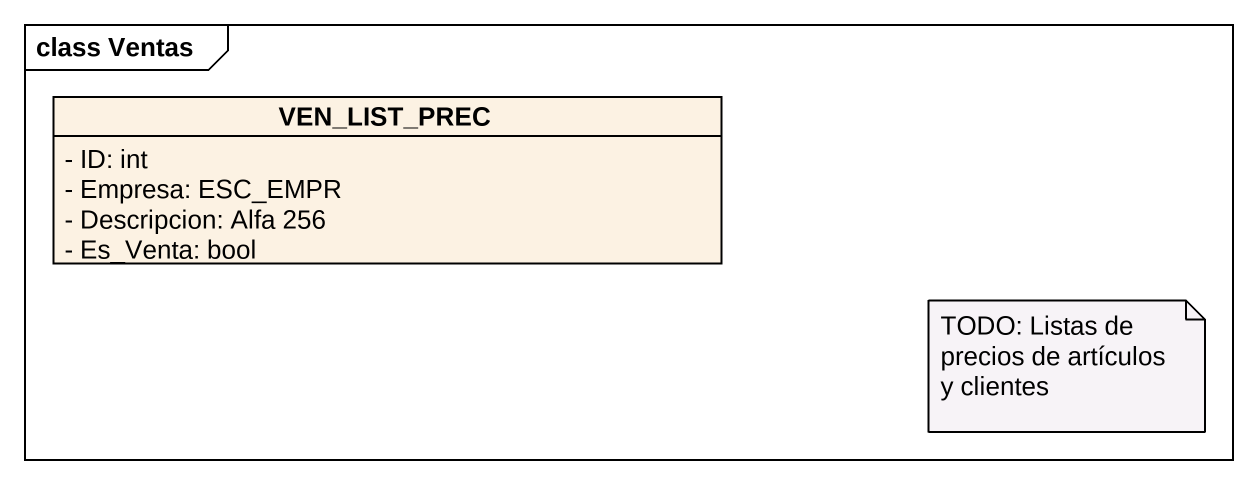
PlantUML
@startuml
mainframe class Ventas
hide circle
hide empty members
skinparam classAttributeIconSize 0
class VEN_LIST_PREC {
  - ID: int
  - Empresa: ESC_EMPR
  - Descripcion: Alfa 256
  - Es_Venta: bool
}
note as N1
  TODO: Listas de precios de artículos y clientes
end note
@enduml
